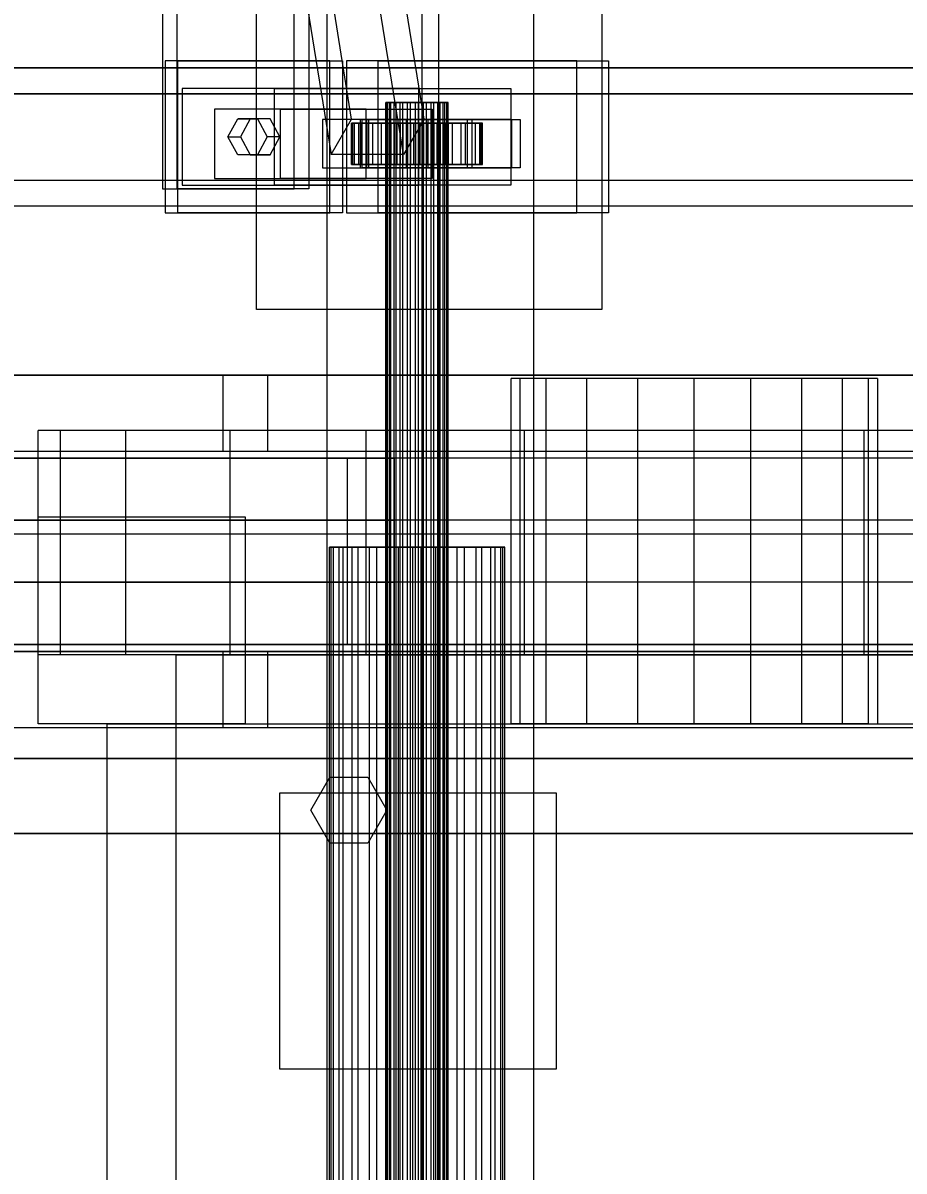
# Model space of a CAD drawing. Header units: millimetres. Extents: x -1970 to 34302, y -65268 to 6837.
# Drawn here: x 9935.2 to 10190.2, y -17869.5 to -17537 of the extents above; entities that cross this region are included whole.
import ezdxf

# ---------------------------------------------------------------- set-up
doc = ezdxf.new("R2010")
doc.units = ezdxf.units.MM
for name, color, linetype, lineweight in [('COTAS_O', 1, 'Continuous', 0), ('superior_C01', 7, 'Continuous', 0), ('superior_mezcladora', 7, 'Continuous', 0)]:
    doc.layers.add(name, color=color, linetype=linetype, lineweight=lineweight)
doc.dimstyles.new('R19_100', dxfattribs={"dimtxt": 250, "dimasz": 150, "dimexe": 150, "dimexo": 80, "dimgap": 100, "dimtad": 1, "dimtih": 1, "dimtoh": 1, "dimdsep": 46, "dimcen": 0.09, "dimadec": 0, "dimazin": 0, "dimtfac": 1, "dimtdec": 4, "dimtofl": 0, "dimtmove": 0, "dimatfit": 3, "dimfxl": 1, "dimtolj": 1, "dimtzin": 0, "dimarcsym": 0})

# ---------------------------------------------------------------- blocks, each defined once
blk = doc.blocks.new('*D29')
at = {"layer": 'COTAS_O', "color": 0, "lineweight": -2, "transparency": 16777216}
for p, q in [((10489.53, -17350), (9719.53, -17350)), ((9869.53, -18500), (9869.53, -17500)), ((10489.53, -18650), (9719.53, -18650))]:
    blk.add_line(p, q, dxfattribs=at)
at = {"layer": 'COTAS_O', "color": 0, "transparency": 16777216}
for points in [[(9844.53, -17500), (9894.53, -17500), (9869.53, -17350)], [(9844.53, -18500), (9894.53, -18500), (9869.53, -18650)]]:
    blk.add_solid(points, dxfattribs=at)
at = {"layer": 'Defpoints', "color": 0, "transparency": 16777216}
for p in [(9869.53, -17350), (10569.53, -17350), (10569.53, -18650)]:
    blk.add_point(p, dxfattribs=at)

msp = doc.modelspace()

# ---------------------------------------------------------------- linework, layer by layer
at = {"layer": 'superior_C01'}
for p, q in [((10023.098, -17020), (10023.098, -18980)), ((10050.598, -17020), (10050.598, -18980)), ((10055.598, -18980), (10055.598, -17020)), ((10083.098, -18980), (10083.098, -17020)), ((9975.574, -17240), (9975.574, -17585)), ((9979.835, -17585), (9979.835, -17240)), ((10013.676, -17585), (10013.676, -17240)), ((10017.937, -17240), (10017.937, -17585)), ((10030.329, -17564.864), (9990.152, -17314.864)), ((10051.285, -17564.864), (10011.108, -17314.864)), ((9984.23, -17325.136), (10024.408, -17575.136)), ((10045.364, -17575.136), (10005.186, -17325.136)), ((10002.793, -17620), (10002.793, -17520)), ((10102.793, -17520), (10102.793, -17620)), ((10024.005, -17548), (9976.377, -17548)), ((9976.377, -17548), (9976.377, -17592)), ((9980.03, -17548), (9976.377, -17548)), ((9980.03, -17592), (9980.03, -17548)), ((9980.03, -17548), (10027.657, -17548)), ((10024.005, -17592), (10024.005, -17548)), ((10024.005, -17548), (10027.657, -17548)), ((10027.657, -17548), (10027.657, -17592)), ((10095.536, -17548), (10028.857, -17548)), ((10028.857, -17548), (10028.857, -17592)), ((10037.989, -17548), (10028.857, -17548)), ((10037.989, -17592), (10037.989, -17548)), ((10037.989, -17548), (10104.667, -17548)), ((10095.536, -17592), (10095.536, -17548)), ((10095.536, -17548), (10104.667, -17548)), ((10104.667, -17548), (10104.667, -17592)), ((10332.152, -17550), (9189.09, -17550)), ((9201.265, -17550), (10344.327, -17550)), ((10418.899, -17550), (9275.837, -17550)), ((9291.056, -17550), (10434.118, -17550)), ((10007.961, -17556), (9981.289, -17556)), ((9981.289, -17556), (9981.289, -17584)), ((10049.774, -17556), (9981.289, -17556)), ((10007.961, -17584), (10007.961, -17556)), ((10007.961, -17556), (10076.446, -17556)), ((10049.774, -17584), (10049.774, -17556)), ((10049.774, -17556), (10076.446, -17556)), ((10076.446, -17556), (10076.446, -17584)), ((10330.445, -17557.5), (9275.652, -17557.5)), ((9291.241, -17557.5), (10346.034, -17557.5)), ((10009.717, -17562), (9990.666, -17562)), ((9990.666, -17562), (9990.666, -17582)), ((10034.557, -17562), (9990.666, -17562)), ((10009.717, -17582), (10009.717, -17562)), ((10009.717, -17562), (10053.608, -17562)), ((10034.557, -17582), (10034.557, -17562)), ((10034.557, -17562), (10053.608, -17562)), ((10040.463, -17560), (10040.267, -17560)), ((10040.267, -17560), (10040.684, -17560)), ((10040.267, -18440), (10040.267, -17560)), ((10041.258, -17560), (10040.463, -17560)), ((10040.463, -18440), (10040.463, -17560)), ((10040.684, -17560), (10041.685, -17560)), ((10040.684, -18440), (10040.684, -17560)), ((10042.598, -17560), (10041.258, -17560)), ((10041.258, -18440), (10041.258, -17560)), ((10041.685, -17560), (10043.202, -17560)), ((10041.685, -18440), (10041.685, -17560)), ((10044.392, -17560), (10042.598, -17560)), ((10042.598, -18440), (10042.598, -17560)), ((10043.202, -17560), (10045.132, -17560)), ((10043.202, -18440), (10043.202, -17560)), ((10046.517, -17560), (10044.392, -17560)), ((10044.392, -18440), (10044.392, -17560)), ((10045.132, -17560), (10047.343, -17560)), ((10045.132, -18440), (10045.132, -17560)), ((10048.829, -17560), (10046.517, -17560)), ((10046.517, -18440), (10046.517, -17560)), ((10047.343, -17560), (10049.684, -17560)), ((10047.343, -18440), (10047.343, -17560)), ((10051.171, -17560), (10048.829, -17560)), ((10048.829, -18440), (10048.829, -17560)), ((10049.684, -17560), (10051.996, -17560)), ((10049.684, -18440), (10049.684, -17560)), ((10053.382, -17560), (10051.171, -17560)), ((10051.171, -18440), (10051.171, -17560)), ((10051.996, -17560), (10054.122, -17560)), ((10051.996, -18440), (10051.996, -17560)), ((10055.311, -17560), (10053.382, -17560)), ((10053.382, -18440), (10053.382, -17560)), ((10053.608, -17562), (10053.608, -17582)), ((10054.122, -17560), (10055.916, -17560)), ((10054.122, -18440), (10054.122, -17560)), ((10056.829, -17560), (10055.311, -17560)), ((10055.311, -18440), (10055.311, -17560)), ((10055.916, -17560), (10057.256, -17560)), ((10055.916, -18440), (10055.916, -17560)), ((10057.83, -17560), (10056.829, -17560)), ((10056.829, -18440), (10056.829, -17560)), ((10057.256, -17560), (10058.051, -17560)), ((10057.256, -18440), (10057.256, -17560)), ((10058.247, -17560), (10057.83, -17560)), ((10057.83, -17560), (10057.83, -18440)), ((10058.051, -17560), (10058.247, -17560)), ((10058.051, -18440), (10058.051, -17560)), ((10058.247, -18440), (10058.247, -17560)), ((9994.476, -17570), (9997.333, -17564.804)), ((9997.333, -17564.804), (10003.049, -17564.804)), ((10000.986, -17564.804), (9997.333, -17564.804)), ((10000.986, -17564.804), (9998.128, -17570)), ((10006.701, -17564.804), (10000.986, -17564.804)), ((10003.049, -17564.804), (10005.906, -17570)), ((10006.701, -17564.804), (10003.049, -17564.804)), ((10009.559, -17570), (10006.701, -17564.804)), ((10033.339, -17565), (10021.909, -17565)), ((10021.909, -17565), (10021.909, -17579)), ((10034.692, -17565), (10021.909, -17565)), ((10024.408, -17575.136), (10030.329, -17564.864)), ((10030.329, -17564.864), (10051.285, -17564.864)), ((10076.644, -17565), (10032.827, -17565)), ((10032.827, -17565), (10032.827, -17579)), ((10035.262, -17565), (10032.827, -17565)), ((10033.339, -17579), (10033.339, -17565)), ((10033.339, -17565), (10046.123, -17565)), ((10034.692, -17579), (10034.692, -17565)), ((10034.692, -17565), (10046.123, -17565)), ((10035.262, -17579), (10035.262, -17565)), ((10035.262, -17565), (10079.079, -17565)), ((10051.285, -17564.864), (10045.364, -17575.136)), ((10046.123, -17565), (10046.123, -17579)), ((10063.821, -17565), (10052.39, -17565)), ((10052.39, -17565), (10052.39, -17579)), ((10065.174, -17565), (10052.39, -17565)), ((10063.821, -17579), (10063.821, -17565)), ((10063.821, -17565), (10076.605, -17565)), ((10065.174, -17579), (10065.174, -17565)), ((10065.174, -17565), (10076.605, -17565)), ((10076.605, -17565), (10076.605, -17579)), ((10076.644, -17579), (10076.644, -17565)), ((10076.644, -17565), (10079.079, -17565)), ((10079.079, -17565), (10079.079, -17579)), ((10030.691, -17566), (10030.278, -17566)), ((10030.278, -17566), (10040.267, -17566)), ((10030.278, -17578), (10030.278, -17566)), ((10030.278, -17566), (10031.158, -17566)), ((10032.37, -17566), (10030.691, -17566)), ((10030.691, -17566), (10040.463, -17566)), ((10030.691, -17578), (10030.691, -17566)), ((10031.158, -17566), (10040.684, -17566)), ((10031.158, -17578), (10031.158, -17566)), ((10031.158, -17566), (10033.272, -17566)), ((10035.199, -17566), (10032.37, -17566)), ((10032.37, -17566), (10041.258, -17566)), ((10032.37, -17578), (10032.37, -17566)), ((10033.272, -17566), (10041.685, -17566)), ((10033.272, -17578), (10033.272, -17566)), ((10033.272, -17566), (10036.474, -17566)), ((10038.986, -17566), (10035.199, -17566)), ((10035.199, -17566), (10042.598, -17566)), ((10035.199, -17578), (10035.199, -17566)), ((10036.474, -17566), (10043.202, -17566)), ((10036.474, -17578), (10036.474, -17566)), ((10036.474, -17566), (10040.548, -17566)), ((10043.474, -17566), (10038.986, -17566)), ((10038.986, -17566), (10044.392, -17566)), ((10038.986, -17578), (10038.986, -17566)), ((10040.267, -17566), (10040.463, -17566)), ((10040.267, -17566), (10040.267, -17578)), ((10040.684, -17566), (10040.267, -17566)), ((10040.463, -17566), (10041.258, -17566)), ((10040.463, -17566), (10040.463, -17578)), ((10040.548, -17566), (10045.132, -17566)), ((10040.548, -17578), (10040.548, -17566)), ((10040.548, -17566), (10045.216, -17566)), ((10040.684, -17566), (10040.684, -17578)), ((10041.685, -17566), (10040.684, -17566)), ((10041.258, -17566), (10042.598, -17566)), ((10041.258, -17566), (10041.258, -17578)), ((10041.685, -17566), (10041.685, -17578)), ((10043.202, -17566), (10041.685, -17566)), ((10042.598, -17566), (10044.392, -17566)), ((10042.598, -17566), (10042.598, -17578)), ((10043.202, -17566), (10043.202, -17578)), ((10045.132, -17566), (10043.202, -17566)), ((10048.355, -17566), (10043.474, -17566)), ((10043.474, -17566), (10046.517, -17566)), ((10043.474, -17578), (10043.474, -17566)), ((10044.392, -17566), (10046.517, -17566)), ((10044.392, -17566), (10044.392, -17578)), ((10045.132, -17566), (10045.132, -17578)), ((10047.343, -17566), (10045.132, -17566)), ((10045.216, -17566), (10047.343, -17566)), ((10045.216, -17578), (10045.216, -17566)), ((10045.216, -17566), (10050.159, -17566)), ((10046.517, -17566), (10048.829, -17566)), ((10046.517, -17566), (10046.517, -17578)), ((10047.343, -17566), (10047.343, -17578)), ((10049.684, -17566), (10047.343, -17566)), ((10053.298, -17566), (10048.355, -17566)), ((10048.355, -17566), (10048.829, -17566)), ((10048.355, -17578), (10048.355, -17566)), ((10048.829, -17566), (10051.171, -17566)), ((10048.829, -17566), (10048.829, -17578)), ((10050.159, -17566), (10049.684, -17566)), ((10049.684, -17566), (10049.684, -17578)), ((10051.996, -17566), (10049.684, -17566)), ((10050.159, -17578), (10050.159, -17566)), ((10050.159, -17566), (10055.04, -17566)), ((10053.298, -17566), (10051.171, -17566)), ((10051.171, -17566), (10053.382, -17566)), ((10051.171, -17566), (10051.171, -17578)), ((10055.04, -17566), (10051.996, -17566)), ((10051.996, -17566), (10051.996, -17578)), ((10054.122, -17566), (10051.996, -17566)), ((10057.965, -17566), (10053.298, -17566)), ((10053.298, -17578), (10053.298, -17566)), ((10057.965, -17566), (10053.382, -17566)), ((10053.382, -17566), (10055.311, -17566)), ((10053.382, -17566), (10053.382, -17578)), ((10059.527, -17566), (10054.122, -17566)), ((10054.122, -17566), (10054.122, -17578)), ((10055.916, -17566), (10054.122, -17566)), ((10055.04, -17578), (10055.04, -17566)), ((10055.04, -17566), (10059.527, -17566)), ((10062.039, -17566), (10055.311, -17566)), ((10055.311, -17566), (10056.829, -17566)), ((10055.311, -17566), (10055.311, -17578)), ((10063.314, -17566), (10055.916, -17566)), ((10055.916, -17566), (10055.916, -17578)), ((10057.256, -17566), (10055.916, -17566)), ((10065.242, -17566), (10056.829, -17566)), ((10056.829, -17566), (10057.83, -17566)), ((10056.829, -17566), (10056.829, -17578)), ((10066.144, -17566), (10057.256, -17566)), ((10057.256, -17566), (10057.256, -17578)), ((10058.051, -17566), (10057.256, -17566)), ((10057.83, -17566), (10067.355, -17566)), ((10057.83, -17578), (10057.83, -17566)), ((10057.83, -17566), (10058.247, -17566)), ((10062.039, -17566), (10057.965, -17566)), ((10057.965, -17578), (10057.965, -17566)), ((10067.822, -17566), (10058.051, -17566)), ((10058.051, -17566), (10058.051, -17578)), ((10058.247, -17566), (10058.051, -17566)), ((10068.235, -17566), (10058.247, -17566)), ((10058.247, -17566), (10058.247, -17578)), ((10059.527, -17578), (10059.527, -17566)), ((10059.527, -17566), (10063.314, -17566)), ((10065.242, -17566), (10062.039, -17566)), ((10062.039, -17578), (10062.039, -17566)), ((10063.314, -17578), (10063.314, -17566)), ((10063.314, -17566), (10066.144, -17566)), ((10067.355, -17566), (10065.242, -17566)), ((10065.242, -17578), (10065.242, -17566)), ((10066.144, -17578), (10066.144, -17566)), ((10066.144, -17566), (10067.822, -17566)), ((10067.355, -17566), (10067.355, -17578)), ((10068.235, -17566), (10067.355, -17566)), ((10067.822, -17578), (10067.822, -17566)), ((10067.822, -17566), (10068.235, -17566)), ((10068.235, -17578), (10068.235, -17566)), ((9997.333, -17575.196), (9994.476, -17570)), ((9994.476, -17570), (9998.128, -17570)), ((9998.128, -17570), (10000.986, -17575.196)), ((10005.906, -17570), (10003.049, -17575.196)), ((10009.559, -17570), (10005.906, -17570)), ((10006.701, -17575.196), (10009.559, -17570)), ((10003.049, -17575.196), (9997.333, -17575.196)), ((10000.986, -17575.196), (9997.333, -17575.196)), ((10000.986, -17575.196), (10006.701, -17575.196)), ((10006.701, -17575.196), (10003.049, -17575.196)), ((10045.364, -17575.136), (10024.408, -17575.136)), ((10021.909, -17579), (10033.339, -17579)), ((10021.909, -17579), (10034.692, -17579)), ((10040.267, -17578), (10030.278, -17578)), ((10030.278, -17578), (10030.691, -17578)), ((10031.158, -17578), (10030.278, -17578)), ((10040.463, -17578), (10030.691, -17578)), ((10030.691, -17578), (10032.37, -17578)), ((10040.684, -17578), (10031.158, -17578)), ((10033.272, -17578), (10031.158, -17578)), ((10041.258, -17578), (10032.37, -17578)), ((10032.37, -17578), (10035.199, -17578)), ((10032.827, -17579), (10076.644, -17579)), ((10032.827, -17579), (10035.262, -17579)), ((10041.685, -17578), (10033.272, -17578)), ((10036.474, -17578), (10033.272, -17578)), ((10046.123, -17579), (10033.339, -17579)), ((10046.123, -17579), (10034.692, -17579)), ((10042.598, -17578), (10035.199, -17578)), ((10035.199, -17578), (10038.986, -17578)), ((10079.079, -17579), (10035.262, -17579)), ((10043.202, -17578), (10036.474, -17578)), ((10040.548, -17578), (10036.474, -17578)), ((10044.392, -17578), (10038.986, -17578)), ((10038.986, -17578), (10043.474, -17578)), ((10040.463, -17578), (10040.267, -17578)), ((10040.267, -17578), (10040.684, -17578)), ((10041.258, -17578), (10040.463, -17578)), ((10045.132, -17578), (10040.548, -17578)), ((10045.216, -17578), (10040.548, -17578)), ((10040.684, -17578), (10041.685, -17578)), ((10042.598, -17578), (10041.258, -17578)), ((10041.685, -17578), (10043.202, -17578)), ((10044.392, -17578), (10042.598, -17578)), ((10043.202, -17578), (10045.132, -17578)), ((10046.517, -17578), (10043.474, -17578)), ((10043.474, -17578), (10048.355, -17578)), ((10046.517, -17578), (10044.392, -17578)), ((10045.132, -17578), (10047.343, -17578)), ((10047.343, -17578), (10045.216, -17578)), ((10050.159, -17578), (10045.216, -17578)), ((10048.829, -17578), (10046.517, -17578)), ((10047.343, -17578), (10049.684, -17578)), ((10048.829, -17578), (10048.355, -17578)), ((10048.355, -17578), (10053.298, -17578)), ((10051.171, -17578), (10048.829, -17578)), ((10049.684, -17578), (10050.159, -17578)), ((10049.684, -17578), (10051.996, -17578)), ((10055.04, -17578), (10050.159, -17578)), ((10053.382, -17578), (10051.171, -17578)), ((10051.171, -17578), (10053.298, -17578)), ((10051.996, -17578), (10055.04, -17578)), ((10051.996, -17578), (10054.122, -17578)), ((10052.39, -17579), (10063.821, -17579)), ((10052.39, -17579), (10065.174, -17579)), ((10053.298, -17578), (10057.965, -17578)), ((10055.311, -17578), (10053.382, -17578)), ((10053.382, -17578), (10057.965, -17578)), ((10054.122, -17578), (10059.527, -17578)), ((10054.122, -17578), (10055.916, -17578)), ((10059.527, -17578), (10055.04, -17578)), ((10056.829, -17578), (10055.311, -17578)), ((10055.311, -17578), (10062.039, -17578)), ((10055.916, -17578), (10063.314, -17578)), ((10055.916, -17578), (10057.256, -17578)), ((10057.83, -17578), (10056.829, -17578)), ((10056.829, -17578), (10065.242, -17578)), ((10057.256, -17578), (10066.144, -17578)), ((10057.256, -17578), (10058.051, -17578)), ((10067.355, -17578), (10057.83, -17578)), ((10058.247, -17578), (10057.83, -17578)), ((10057.965, -17578), (10062.039, -17578)), ((10058.051, -17578), (10067.822, -17578)), ((10058.051, -17578), (10058.247, -17578)), ((10058.247, -17578), (10068.235, -17578)), ((10063.314, -17578), (10059.527, -17578)), ((10062.039, -17578), (10065.242, -17578)), ((10066.144, -17578), (10063.314, -17578)), ((10076.605, -17579), (10063.821, -17579)), ((10076.605, -17579), (10065.174, -17579)), ((10065.242, -17578), (10067.355, -17578)), ((10067.822, -17578), (10066.144, -17578)), ((10067.355, -17578), (10068.235, -17578)), ((10068.235, -17578), (10067.822, -17578)), ((10079.079, -17579), (10076.644, -17579)), ((9275.652, -17582.5), (10330.445, -17582.5)), ((9291.241, -17582.5), (10346.034, -17582.5)), ((9990.666, -17582), (10009.717, -17582)), ((9990.666, -17582), (10034.557, -17582)), ((10053.608, -17582), (10009.717, -17582)), ((10053.608, -17582), (10034.557, -17582)), ((9975.574, -17585), (10013.676, -17585)), ((9975.574, -17585), (9979.835, -17585)), ((10017.937, -17585), (9979.835, -17585)), ((9981.289, -17584), (10007.961, -17584)), ((9981.289, -17584), (10049.774, -17584)), ((10076.446, -17584), (10007.961, -17584)), ((10017.937, -17585), (10013.676, -17585)), ((10076.446, -17584), (10049.774, -17584)), ((9189.09, -17590), (10332.152, -17590)), ((9201.265, -17590), (10344.327, -17590)), ((9275.837, -17590), (10418.899, -17590)), ((9291.056, -17590), (10434.118, -17590)), ((9976.377, -17592), (10024.005, -17592)), ((9976.377, -17592), (9980.03, -17592)), ((10027.657, -17592), (9980.03, -17592)), ((10027.657, -17592), (10024.005, -17592)), ((10028.857, -17592), (10095.536, -17592)), ((10028.857, -17592), (10037.989, -17592)), ((10104.667, -17592), (10037.989, -17592)), ((10104.667, -17592), (10095.536, -17592)), ((10102.793, -17620), (10002.793, -17620)), ((10024.438, -17688.85), (10023.885, -17688.85)), ((10023.885, -17688.85), (10025.062, -17688.85)), ((10023.885, -18311.15), (10023.885, -17688.85)), ((10026.682, -17688.85), (10024.438, -17688.85)), ((10024.438, -18311.15), (10024.438, -17688.85)), ((10025.062, -17688.85), (10027.887, -17688.85)), ((10025.062, -18311.15), (10025.062, -17688.85)), ((10030.464, -17688.85), (10026.682, -17688.85)), ((10026.682, -18311.15), (10026.682, -17688.85)), ((10027.887, -17688.85), (10032.169, -17688.85)), ((10027.887, -18311.15), (10027.887, -17688.85)), ((10035.527, -17688.85), (10030.464, -17688.85)), ((10030.464, -18311.15), (10030.464, -17688.85)), ((10032.169, -17688.85), (10037.615, -17688.85)), ((10032.169, -18311.15), (10032.169, -17688.85)), ((10041.525, -17688.85), (10035.527, -17688.85)), ((10035.527, -18311.15), (10035.527, -17688.85)), ((10037.615, -17688.85), (10043.855, -17688.85)), ((10037.615, -18311.15), (10037.615, -17688.85)), ((10048.051, -17688.85), (10041.525, -17688.85)), ((10041.525, -18311.15), (10041.525, -17688.85)), ((10043.855, -17688.85), (10050.462, -17688.85)), ((10043.855, -18311.15), (10043.855, -17688.85)), ((10054.659, -17688.85), (10048.051, -17688.85)), ((10048.051, -18311.15), (10048.051, -17688.85)), ((10050.462, -17688.85), (10056.988, -17688.85)), ((10050.462, -18311.15), (10050.462, -17688.85)), ((10060.898, -17688.85), (10054.659, -17688.85)), ((10054.659, -18311.15), (10054.659, -17688.85)), ((10056.988, -17688.85), (10062.986, -17688.85)), ((10056.988, -18311.15), (10056.988, -17688.85)), ((10066.344, -17688.85), (10060.898, -17688.85)), ((10060.898, -18311.15), (10060.898, -17688.85)), ((10062.986, -17688.85), (10068.049, -17688.85)), ((10062.986, -18311.15), (10062.986, -17688.85)), ((10070.626, -17688.85), (10066.344, -17688.85)), ((10066.344, -18311.15), (10066.344, -17688.85)), ((10068.049, -17688.85), (10071.832, -17688.85)), ((10068.049, -18311.15), (10068.049, -17688.85)), ((10073.451, -17688.85), (10070.626, -17688.85)), ((10070.626, -18311.15), (10070.626, -17688.85)), ((10071.832, -17688.85), (10074.076, -17688.85)), ((10071.832, -18311.15), (10071.832, -17688.85)), ((10074.628, -17688.85), (10073.451, -17688.85)), ((10073.451, -17688.85), (10073.451, -18311.15)), ((10074.076, -17688.85), (10074.628, -17688.85)), ((10074.076, -18311.15), (10074.076, -17688.85)), ((10074.628, -18311.15), (10074.628, -17688.85)), ((2005.168, -17750), (11044.69, -17750)), ((11046.22, -17750), (2006.698, -17750)), ((9811.37, -17771.702), (10240.252, -17771.702)), ((10242.069, -17771.702), (9813.187, -17771.702))]:
    msp.add_line(p, q, dxfattribs=at)
at = {"layer": 'superior_mezcladora'}
for p, q in [((9993.014, -17639), (9433.014, -17639)), ((9446.043, -17639), (10006.043, -17639)), ((10262.556, -17639), (9462.556, -17639)), ((9476.501, -17639), (10276.501, -17639)), ((9993.014, -17639), (9993.014, -17661)), ((10006.043, -17639), (9993.014, -17639)), ((10006.043, -17661), (10006.043, -17639)), ((10079.123, -17640), (10076.529, -17640)), ((10076.529, -17740), (10076.529, -17640)), ((10086.651, -17640), (10079.123, -17640)), ((10079.123, -17740), (10079.123, -17640)), ((10098.376, -17640), (10086.651, -17640)), ((10086.651, -17740), (10086.651, -17640)), ((10113.151, -17640), (10098.376, -17640)), ((10098.376, -17740), (10098.376, -17640)), ((10129.529, -17640), (10113.151, -17640)), ((10113.151, -17740), (10113.151, -17640)), ((10145.906, -17640), (10129.529, -17640)), ((10129.529, -17740), (10129.529, -17640)), ((10160.681, -17640), (10145.906, -17640)), ((10145.906, -17740), (10145.906, -17640)), ((10172.406, -17640), (10160.681, -17640)), ((10160.681, -17740), (10160.681, -17640)), ((10179.935, -17640), (10172.406, -17640)), ((10172.406, -17740), (10172.406, -17640)), ((10182.529, -17640), (10179.935, -17640)), ((10179.935, -17740), (10179.935, -17640)), ((10182.529, -17640), (10182.529, -17740)), ((9946.003, -17655), (9939.529, -17655)), ((9939.529, -17720), (9939.529, -17655)), ((9964.984, -17655), (9946.003, -17655)), ((9946.003, -17720), (9946.003, -17655)), ((9995.178, -17655), (9964.984, -17655)), ((9964.984, -17720), (9964.984, -17655)), ((10034.529, -17655), (9995.178, -17655)), ((9995.178, -17720), (9995.178, -17655)), ((10080.353, -17655), (10034.529, -17655)), ((10034.529, -17720), (10034.529, -17655)), ((10129.529, -17655), (10080.353, -17655)), ((10080.353, -17720), (10080.353, -17655)), ((10178.704, -17655), (10129.529, -17655)), ((10129.529, -17720), (10129.529, -17655)), ((10224.529, -17655), (10178.704, -17655)), ((10178.704, -17720), (10178.704, -17655)), ((9433.014, -17661), (9993.014, -17661)), ((9446.043, -17661), (10006.043, -17661)), ((9462.556, -17661), (10262.556, -17661)), ((9476.501, -17661), (10276.501, -17661)), ((9993.014, -17661), (10006.043, -17661)), ((10029.03, -17663), (9481.782, -17663)), ((9495.435, -17663), (10042.682, -17663)), ((10219.309, -17663), (9566.557, -17663)), ((10227.093, -17663), (9574.34, -17663)), ((10029.03, -17663), (10029.03, -17681)), ((10042.682, -17663), (10029.03, -17663)), ((10042.682, -17681), (10042.682, -17663)), ((10029.03, -17681), (9481.782, -17681)), ((9495.435, -17681), (10042.682, -17681)), ((10219.309, -17681), (9566.557, -17681)), ((10227.093, -17681), (9574.34, -17681)), ((9939.529, -17740), (9939.529, -17680)), ((9939.529, -17680), (9999.529, -17680)), ((9999.529, -17680), (9999.529, -17740)), ((10029.03, -17681), (10029.03, -17699)), ((10042.682, -17681), (10029.03, -17681)), ((10042.682, -17699), (10042.682, -17681)), ((9919.529, -17685), (10429.529, -17685)), ((10029.03, -17699), (9481.782, -17699)), ((9495.435, -17699), (10042.682, -17699)), ((10219.309, -17699), (9566.557, -17699)), ((10227.093, -17699), (9574.34, -17699)), ((10029.03, -17699), (10029.03, -17717)), ((10042.682, -17699), (10029.03, -17699)), ((10042.682, -17717), (10042.682, -17699)), ((9481.782, -17717), (10029.03, -17717)), ((9495.435, -17717), (10042.682, -17717)), ((9566.557, -17717), (10219.309, -17717)), ((10227.093, -17717), (9574.34, -17717)), ((10029.03, -17717), (10042.682, -17717)), ((9993.014, -17719), (9433.014, -17719)), ((9446.043, -17719), (10006.043, -17719)), ((10262.556, -17719), (9462.556, -17719)), ((9476.501, -17719), (10276.501, -17719)), ((9946.003, -17720), (9939.529, -17720)), ((9964.984, -17720), (9946.003, -17720)), ((9995.178, -17720), (9964.984, -17720)), ((9979.529, -18280), (9979.529, -17720)), ((9979.529, -17720), (10389.529, -17720)), ((9993.014, -17719), (9993.014, -17741)), ((10006.043, -17719), (9993.014, -17719)), ((10034.529, -17720), (9995.178, -17720)), ((10006.043, -17741), (10006.043, -17719)), ((10080.353, -17720), (10034.529, -17720)), ((10129.529, -17720), (10080.353, -17720)), ((10178.704, -17720), (10129.529, -17720)), ((10224.529, -17720), (10178.704, -17720)), ((9433.014, -17741), (9993.014, -17741)), ((9446.043, -17741), (10006.043, -17741)), ((9462.556, -17741), (10262.556, -17741)), ((9476.501, -17741), (10276.501, -17741)), ((9999.529, -17740), (9939.529, -17740)), ((9959.529, -18260), (9959.529, -17740)), ((9959.529, -17740), (10409.529, -17740)), ((9993.014, -17741), (10006.043, -17741)), ((10079.123, -17740), (10076.529, -17740)), ((10086.651, -17740), (10079.123, -17740)), ((10098.376, -17740), (10086.651, -17740)), ((10113.151, -17740), (10098.376, -17740)), ((10129.529, -17740), (10113.151, -17740)), ((10145.906, -17740), (10129.529, -17740)), ((10160.681, -17740), (10145.906, -17740)), ((10172.406, -17740), (10160.681, -17740)), ((10179.935, -17740), (10172.406, -17740)), ((10179.935, -17740), (10182.529, -17740)), ((10018.529, -17765), (10024.029, -17755.474)), ((10024.029, -17755.474), (10035.029, -17755.474)), ((10035.029, -17755.474), (10040.529, -17765)), ((10009.529, -17840), (10009.529, -17760)), ((10009.529, -17760), (10089.529, -17760)), ((10089.529, -17760), (10089.529, -17840)), ((10024.029, -17774.526), (10018.529, -17765)), ((10040.529, -17765), (10035.029, -17774.526)), ((10035.029, -17774.526), (10024.029, -17774.526)), ((10089.529, -17840), (10009.529, -17840))]:
    msp.add_line(p, q, dxfattribs=at)

# ---------------------------------------------------------------- dimensions: what is measured, and where the dimension line sits
at = {"layer": 'COTAS_O'}
dim = msp.add_aligned_dim(p1=(10569.529, -18650), p2=(10569.529, -17350), distance=700, text='<> O', dimstyle='R19_100', dxfattribs=at)
dim.commit()
dim.dimension.update_dxf_attribs({"geometry": '*D29', "text_midpoint": (9869.529, -18000)})

doc.saveas('drawing.dxf')
